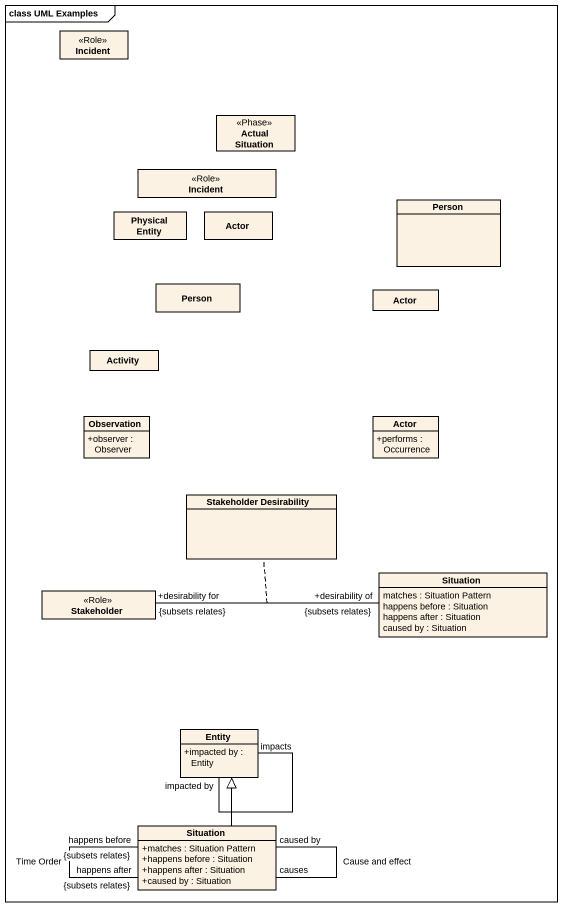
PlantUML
@startuml
mainframe class UML Examples
hide circle
hide empty members
skinparam classAttributeIconSize 0
class Incident <<Role>>
class "Actual Situation" as Actual_Situation <<Phase>>
class "Incident" as Incident_2 <<Role>>
class "Physical Entity" as Physical_Entity
class "Actor" as Actor_
class "Person" as Person_
class "Person" as Person__2
class "Actor" as Actor__2
class Activity
class Observation {
  +observer : Observer
}
class "Actor" as Actor__3 {
  +performs : Occurrence
}
class "Stakeholder Desirability" as Stakeholder_Desirability
class Situation {
  matches : Situation Pattern
  happens before : Situation
  happens after : Situation
  caused by : Situation
}
class Stakeholder <<Role>>
class "Entity" as Entity_ {
  +impacted by : Entity
}
class "Situation" as Situation_2 {
  +matches : Situation Pattern
  +happens before : Situation
  +happens after : Situation
  +caused by : Situation
}
Stakeholder "+desirability for\n{subsets relates}" -right- "+desirability of\n{subsets relates}" Situation
(Stakeholder, Situation) .. Stakeholder_Desirability
Entity_ "impacted by" -- "impacts" Entity_
Situation_2 -up-|> Entity_
Situation_2 "happens before\n{subsets relates}" -- "happens after\n{subsets relates}" Situation_2 : Time Order
Situation_2 "causes" -- "caused by" Situation_2 : Cause and effect
@enduml
